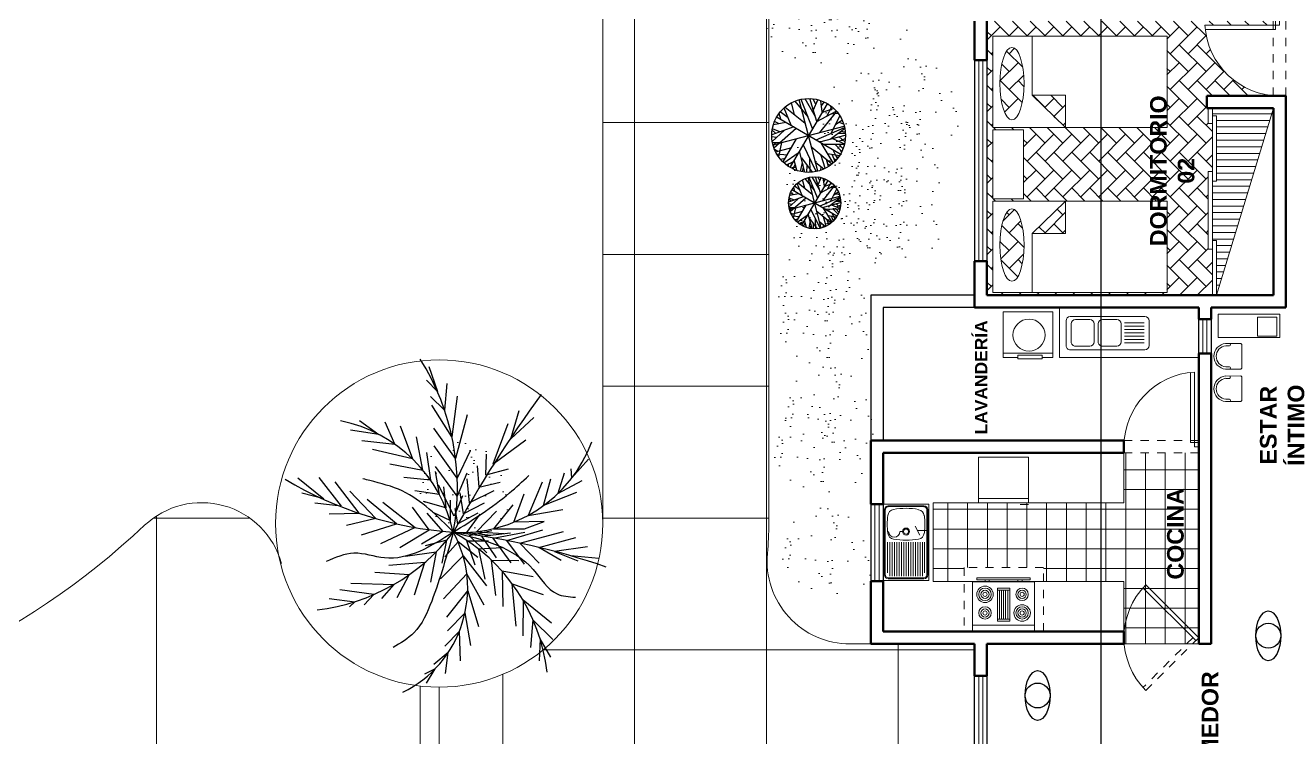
# Model space of a CAD drawing. Header units: millimetres. Extents: x 287 to 445, y 520 to 576.
# Drawn here: x 345.69 to 360.89, y 546.63 to 555.21 of the extents above; entities that cross this region are included whole.
import ezdxf

# ---------------------------------------------------------------- set-up
doc = ezdxf.new("R2010")
doc.units = ezdxf.units.MM
doc.header["$LTSCALE"] = 0.015
doc.linetypes.add('DASHED2', pattern=[9.525, 6.35, -3.175])
doc.layers.add('01 Corte', color=10, linetype='Continuous')
doc.layers.add('puntos alameda', color=94, linetype='Continuous')
for name, color, linetype, lineweight in [('Muebles', 11, 'Continuous', 20), ('Muros', 41, 'Continuous', 60), ('Muros Bajos', 20, 'Continuous', 30), ('pasto', 56, 'Continuous', 5), ('PISOS', 7, 'Continuous', 18), ('Proyecciones', 46, 'Continuous', 0), ('Puertas', 31, 'Continuous', 20), ('Texto', 133, 'Continuous', 20), ('Texturas', 38, 'Continuous', 0), ('Ventanas', 130, 'Continuous', 20), ('vereda', 31, 'Continuous', 13)]:
    doc.layers.add(name, color=color, linetype=linetype, lineweight=lineweight)

# ---------------------------------------------------------------- blocks, each defined once
blk = doc.blocks.new('lavaplatos')
at = {"layer": 'Muebles'}
for p, q in [((423.153, 544.413), (423.703, 544.413)), ((423.153, 543.495), (423.153, 544.413)), ((423.212, 544.394), (423.644, 544.394)), ((423.703, 544.413), (423.703, 543.495)), ((423.167, 543.559), (423.167, 544.349)), ((423.178, 543.559), (423.178, 544.349)), ((423.212, 544.383), (423.644, 544.383)), ((423.428, 544.383), (423.461, 544.383)), ((423.678, 544.349), (423.678, 543.559)), ((423.689, 544.349), (423.689, 543.559)), ((423.703, 544.341), (423.703, 543.641)), ((423.703, 544.341), (423.703, 543.641)), ((423.703, 544.341), (423.703, 543.641)), ((423.153, 544.11), (423.153, 544.055)), ((423.592, 544.041), (423.537, 544.147)), ((423.678, 544.094), (423.564, 544.094)), ((423.203, 543.956), (423.203, 543.588)), ((423.231, 543.956), (423.231, 543.546)), ((423.259, 543.956), (423.259, 543.546)), ((423.287, 543.956), (423.287, 543.546)), ((423.316, 543.956), (423.316, 543.546)), ((423.344, 543.956), (423.344, 543.546)), ((423.385, 544.083), (423.355, 544.083)), ((423.372, 543.956), (423.372, 543.546)), ((423.4, 543.956), (423.4, 543.546)), ((423.428, 543.956), (423.428, 543.546)), ((423.456, 543.956), (423.456, 543.546)), ((423.484, 543.956), (423.484, 543.546)), ((423.512, 543.956), (423.512, 543.546)), ((423.54, 543.956), (423.54, 543.546)), ((423.568, 543.956), (423.568, 543.546)), ((423.596, 543.956), (423.596, 543.546)), ((423.624, 543.956), (423.624, 543.546)), ((423.652, 543.956), (423.652, 543.586)), ((423.153, 543.495), (423.703, 543.495)), ((423.212, 543.525), (423.644, 543.525)), ((423.212, 543.514), (423.644, 543.514))]:
    blk.add_line(p, q, dxfattribs=at)
for radius in [0.0427, 0.0427, 0.0309]:
    blk.add_circle((423.428, 544.083), radius, dxfattribs=at)
for centre, radius, start, end in [((423.212, 544.349), 0.0449, 90, 180), ((423.644, 544.349), 0.0449, 0, 90), ((423.212, 544.349), 0.0337, 90, 180), ((424.043, 544.171), 0.842, 172.77, 187.23), ((423.291, 544.266), 0.0842, 100.3812, 172.77), ((423.428, 543.521), 0.842, 79.6188, 100.3812), ((423.564, 544.263), 0.0842, 7.23, 79.6188), ((423.644, 544.349), 0.0337, 0, 90), ((422.813, 544.171), 0.842, 352.77, 7.23), ((423.291, 544.075), 0.0842, 187.23, 259.6188), ((423.286, 544.083), 0.0681, 180.4616, 359.5384), ((423.428, 544.821), 0.842, 259.6188, 280.3812), ((423.564, 544.075), 0.0842, 280.3812, 352.77), ((423.212, 543.559), 0.0449, 180, 270), ((423.212, 543.559), 0.0337, 180, 270), ((423.644, 543.559), 0.0337, 270, 0), ((423.644, 543.559), 0.0449, 270, 0)]:
    blk.add_arc(centre, radius, start, end, dxfattribs=at)
blk = doc.blocks.new('cocina')
at = {"layer": 'Muebles'}
for p, q in [((421.594, 544.645), (421.594, 545.241)), ((421.594, 545.241), (422.339, 545.241)), ((421.594, 545.167), (422.339, 545.167)), ((422.339, 545.241), (422.339, 544.645)), ((421.892, 544.72), (421.892, 545.117)), ((421.892, 545.117), (422.041, 545.117)), ((421.892, 545.092), (422.041, 545.092)), ((421.917, 544.745), (421.917, 545.092)), ((421.942, 545.092), (421.942, 544.745)), ((421.967, 544.745), (421.967, 545.092)), ((421.991, 545.092), (421.991, 544.745)), ((422.016, 544.745), (422.016, 545.092)), ((422.041, 545.117), (422.041, 544.72)), ((422.041, 544.745), (421.892, 544.745)), ((422.041, 544.72), (421.892, 544.72)), ((422.339, 544.645), (421.594, 544.645)), ((421.644, 544.595), (421.644, 544.62)), ((421.644, 544.62), (422.29, 544.62)), ((422.29, 544.595), (421.644, 544.595)), ((421.743, 544.645), (421.743, 544.62)), ((421.793, 544.62), (421.793, 544.645)), ((422.141, 544.62), (422.141, 544.645)), ((422.19, 544.645), (422.19, 544.62)), ((422.29, 544.62), (422.29, 544.595))]:
    blk.add_line(p, q, dxfattribs=at)
for centre, radius in [((421.743, 545.018), 0.0994), ((421.743, 545.018), 0.0745), ((421.743, 545.018), 0.0497), ((421.743, 545.018), 0.0248), ((422.19, 545.018), 0.0745), ((422.19, 545.018), 0.0497), ((422.19, 545.018), 0.0248), ((421.743, 544.794), 0.0745), ((421.743, 544.794), 0.0497), ((422.19, 544.794), 0.0994), ((422.19, 544.794), 0.0745), ((422.19, 544.794), 0.0497), ((421.743, 544.794), 0.0248), ((422.19, 544.794), 0.0248)]:
    blk.add_circle(centre, radius, dxfattribs=at)
blk = doc.blocks.new('refrigeradora')
at = {"layer": 'Muebles'}
for p, q in [((420.11, 549.881), (420.11, 550.481)), ((420.16, 550.481), (420.71, 550.481)), ((420.16, 549.881), (420.16, 550.481)), ((420.66, 550.481), (420.66, 549.881)), ((420.71, 550.481), (420.71, 549.881)), ((420.71, 549.881), (420.16, 549.881)), ((420.73, 549.881), (420.73, 549.981))]:
    blk.add_line(p, q, dxfattribs=at)
blk = doc.blocks.new('persona')
blk.add_circle((422.895, 544.36), 0.15)
blk.add_ellipse((422.895, 544.36), major_axis=(0.3, 0), ratio=0.5)
blk = doc.blocks.new('cama 001')
at = {"layer": 'Muebles'}
for p, q in [((404.394, 530.802), (404.394, 528.702)), ((405.494, 530.802), (404.394, 530.802)), ((405.494, 528.702), (405.494, 530.802)), ((404.394, 529.579), (404.784, 529.176)), ((404.784, 529.579), (404.394, 529.579)), ((404.784, 529.176), (404.784, 529.579)), ((404.784, 529.176), (405.494, 529.176)), ((404.394, 528.702), (405.494, 528.702))]:
    blk.add_line(p, q, dxfattribs=at)
at = {"layer": 'Muebles', "extrusion": (0, 0, -1)}
blk.add_ellipse((404.924, 528.934), major_axis=(0.436, 0), ratio=0.332956, dxfattribs=at)
blk = doc.blocks.new('sila')
at = {"layer": 'Muebles'}
for p, q in [((422.054, 545.478), (421.924, 545.348)), ((422.073, 545.457), (422.042, 545.426)), ((421.924, 545.332), (421.924, 545.348)), ((422.126, 545.13), (421.924, 545.332)), ((422.271, 545.26), (422.142, 545.13)), ((422.251, 545.279), (422.22, 545.248)), ((422.142, 545.13), (422.126, 545.13))]:
    blk.add_line(p, q, dxfattribs=at)
for centre, radius, start, end in [((422.153, 545.359), 0.155, 319.9791, 130.0209), ((422.153, 545.359), 0.127, 320.5027, 129.4973), ((422.032, 545.436), 0.014, 135, 315), ((422.23, 545.238), 0.014, 135, 315)]:
    blk.add_arc(centre, radius, start, end, dxfattribs=at)
blk = doc.blocks.new('lavadora')
at = {"layer": 'Muebles'}
for p, q in [((405.282, 529.162), (405.282, 528.562)), ((405.332, 529.162), (405.332, 528.562)), ((405.882, 529.162), (405.332, 529.162)), ((405.832, 528.562), (405.832, 529.162)), ((405.882, 529.032), (405.882, 529.162)), ((405.882, 528.562), (405.882, 528.739)), ((405.332, 528.562), (405.882, 528.562))]:
    blk.add_line(p, q, dxfattribs=at)
blk.add_lwpolyline([(405.854, 529.032), (405.9, 529.032), (405.9, 528.739), (405.854, 528.739)], close=True, dxfattribs=at)
blk.add_circle((405.613, 528.873), 0.193, dxfattribs=at)
blk = doc.blocks.new('lavanderia')
at = {"layer": 'Muebles'}
for p, q in [((417.476, 540.458), (417.476, 539.558)), ((417.526, 540.508), (417.826, 540.508)), ((417.552, 540.211), (417.552, 540.451)), ((417.592, 540.211), (417.592, 540.451)), ((417.632, 540.211), (417.632, 540.451)), ((417.632, 540.211), (417.632, 540.451)), ((417.672, 540.211), (417.672, 540.451)), ((417.712, 540.211), (417.712, 540.451)), ((417.752, 540.211), (417.752, 540.451)), ((417.752, 540.211), (417.752, 540.451)), ((417.792, 540.211), (417.792, 540.451)), ((417.876, 540.458), (417.876, 539.558)), ((417.562, 540.171), (417.782, 540.171)), ((417.512, 539.946), (417.512, 540.121)), ((417.832, 540.121), (417.832, 539.946)), ((417.562, 539.896), (417.782, 539.896)), ((417.562, 539.846), (417.782, 539.846)), ((417.512, 539.621), (417.512, 539.796)), ((417.832, 539.796), (417.832, 539.621)), ((417.562, 539.571), (417.782, 539.571)), ((417.826, 539.508), (417.526, 539.508))]:
    blk.add_line(p, q, dxfattribs=at)
for centre, start, end in [((417.526, 540.458), 90, 180), ((417.826, 540.458), 360, 90), ((417.562, 540.121), 90, 180), ((417.782, 540.121), 360, 90), ((417.562, 539.946), 180, 270), ((417.562, 539.796), 90, 180), ((417.782, 539.946), 270, 360), ((417.782, 539.796), 0, 90), ((417.526, 539.558), 180, 270), ((417.562, 539.621), 180, 270), ((417.782, 539.621), 270, 0), ((417.826, 539.558), 270, 360)]:
    blk.add_arc(centre, 0.05, start, end, dxfattribs=at)
blk = doc.blocks.new('i')
at = {"layer": 'puntos alameda'}
for points in [[(6835.981, 3374.241), (6835.398, 3373.521), (6835.552, 3374.13)], [(6835.987, 3373.656), (6835.19, 3373.046), (6835.273, 3373.768)], [(6832.641, 3373.377), (6832.552, 3372.668), (6832.406, 3372.816)], [(6834.981, 3373.371), (6835, 3372.54), (6835.865, 3373.21)], [(6832.468, 3372.408), (6832.753, 3372.134), (6832.879, 3373.081)], [(6835.612, 3372.807), (6834.856, 3372.087), (6834.662, 3372.899)], [(6833.062, 3372.776), (6833.031, 3371.583), (6832.641, 3371.927)], [(6837.565, 3372.532), (6837.177, 3372.003), (6837.292, 3372.781)], [(6834.406, 3372.479), (6834.705, 3371.511), (6835.381, 3372.319)], [(6837.415, 3371.413), (6836.5, 3371.068), (6836.763, 3372.171)], [(6837.014, 3372.473), (6836.905, 3371.557), (6837.521, 3371.821)], [(6832.671, 3371.496), (6833.299, 3371.162), (6833.362, 3372.115)], [(6835.301, 3371.888), (6834.601, 3370.996), (6834.149, 3371.95)], [(6832.743, 3371.013), (6833.635, 3370.731), (6833.554, 3371.725)], [(6836.362, 3371.693), (6836.193, 3370.784), (6837.113, 3370.959)], [(6833.814, 3371.262), (6833.927, 3370.416), (6833.091, 3370.574)], [(6834.055, 3371.423), (6834.54, 3370.606), (6835.169, 3371.071)], [(6836.678, 3370.678), (6835.916, 3370.571), (6835.986, 3371.306)], [(6834.999, 3370.672), (6834.496, 3370.226), (6834.145, 3370.822)], [(6835.729, 3370.212), (6835.146, 3370.151), (6835.322, 3370.763)], [(6836.157, 3370.438), (6835.519, 3370.327), (6835.623, 3371.004)], [(6830.299, 3370.685), (6830.7, 3370.44), (6830.549, 3370.737)], [(6830.569, 3370.159), (6831.147, 3370.081), (6830.817, 3370.479)], [(6833.617, 3370.247), (6834.254, 3370.115), (6834.101, 3370.72)], [(6835.357, 3370.023), (6834.794, 3370.024), (6835.008, 3370.48)], [(6836.103, 3369.561), (6835.469, 3369.83), (6836.293, 3370.434)], [(6836.728, 3369.474), (6835.971, 3369.832), (6836.863, 3370.468)], [(6837.724, 3369.557), (6836.509, 3369.875), (6837.355, 3370.475)], [(6838.24, 3369.829), (6837.114, 3369.978), (6837.99, 3370.53)], [(6838.589, 3370.121), (6837.853, 3370.183), (6838.223, 3370.573)], [(6839.056, 3370.617), (6838.362, 3370.38), (6838.681, 3370.684)], [(6830.915, 3369.74), (6831.734, 3369.771), (6831.32, 3370.173)], [(6831.343, 3369.452), (6832.244, 3369.615), (6831.745, 3370.098)], [(6832.121, 3370.122), (6832.85, 3369.542), (6831.871, 3369.24)], [(6832.458, 3369.085), (6833.32, 3369.566), (6832.631, 3370.21)], [(6833.188, 3370.295), (6833.819, 3369.668), (6832.99, 3369.025)], [(6833.774, 3369.263), (6834.206, 3369.808), (6833.795, 3370.17)], [(6835.481, 3369.687), (6834.917, 3369.919), (6835.774, 3370.35)], [(6834.998, 3369.258), (6834.706, 3369.813), (6835.126, 3369.89)], [(6835.566, 3369.757), (6834.98, 3369.663), (6835.282, 3369.075)], [(6833.567, 3369.333), (6834.24, 3369.566), (6834.239, 3368.968)], [(6833.906, 3369.01), (6834.384, 3369.503), (6834.519, 3368.877)], [(6834.969, 3369.208), (6834.469, 3369.574), (6834.393, 3368.904)], [(6835.615, 3368.822), (6835.289, 3369.489), (6835.95, 3369.556)], [(6834.04, 3368.585), (6834.009, 3369.241), (6833.172, 3369.069)], [(6833.769, 3368.748), (6834.365, 3369.149), (6834.455, 3368.36)], [(6835.054, 3368.749), (6834.489, 3369.296), (6834.434, 3368.542)], [(6836.308, 3369.282), (6835.723, 3369.236), (6835.855, 3368.643)], [(6836.218, 3368.424), (6836.052, 3369.037), (6836.633, 3369.025)], [(6832.721, 3368.767), (6833.701, 3368.886), (6833.695, 3368.131)], [(6833.627, 3368.342), (6834.313, 3368.835), (6834.474, 3367.961)], [(6835.228, 3368.293), (6834.57, 3368.829), (6834.571, 3367.967)], [(6837.474, 3368.431), (6836.358, 3368.847), (6837.031, 3367.937)], [(6833.237, 3367.73), (6833.394, 3368.59), (6832.424, 3368.568)], [(6833.59, 3367.968), (6834.244, 3368.457), (6834.537, 3367.459)], [(6837.645, 3367.716), (6837.061, 3368.348), (6837.844, 3368.117)], [(6831.956, 3367.22), (6832.598, 3368.011), (6831.605, 3368.019)], [(6831.876, 3368.201), (6833.046, 3368.307), (6832.755, 3367.453)], [(6833.621, 3367.568), (6834.173, 3368.101), (6834.498, 3366.895)], [(6834.571, 3367.967), (6834.773, 3367.426), (6834.751, 3368.265), (6835.531, 3367.979)], [(6831.504, 3367.19), (6832.055, 3367.735), (6831.284, 3367.804)], [(6835.858, 3367.483), (6834.938, 3367.872), (6835.099, 3366.908)], [(6831.019, 3367.237), (6831.527, 3367.539), (6830.921, 3367.561)], [(6833.695, 3366.952), (6834.054, 3367.572), (6834.328, 3366.546)], [(6835.57, 3366.533), (6835.212, 3367.441), (6835.95, 3367.242)], [(6834.068, 3366.224), (6833.944, 3367.137), (6833.685, 3366.497)], [(6836.104, 3366.873), (6835.546, 3367.044), (6835.904, 3366.371)], [(6833.743, 3365.911), (6833.821, 3366.688)], [(6836.49, 3366.2), (6835.979, 3366.658), (6836.228, 3366.676)]]:
    blk.add_lwpolyline(points, dxfattribs=at)
for centre, radius, start, end in [((6845.114, 3369.143), 10.672, 149.2725, 175.7189), ((6837.864, 3374.365), 5.577, 186.8007, 232.5313), ((6833.609, 3373.876), 4.03, 282.3691, 348.2759), ((6832.926, 3372.746), 3.204, 206.1678, 298.8527), ((6835.697, 3376.513), 6.687, 259.4397, 302.1776), ((6830.032, 3372.38), 5.067, 276.4241, 331.1994), ((6814.481, 3372.25), 20.124, 341.0229, 353.4051), ((6838.322, 3369.721), 3.856, 176.7505, 249.5716), ((6816.597, 3337.663), 36.895, 53.9971, 61.0215)]:
    blk.add_arc(centre, radius, start, end, dxfattribs=at)
for points in [[(6834.472, 3369.939), (6833.762, 3371.844), (6833.893, 3372.69), (6833.66, 3373.458)], [(6834.472, 3369.939), (6835.615, 3371.353), (6835.902, 3372.251), (6835.948, 3372.439)], [(6834.472, 3369.939), (6832.571, 3370.538), (6831.694, 3371.028), (6831.285, 3371.607)], [(6834.472, 3369.939), (6833.439, 3367.726), (6832.769, 3367.07), (6832.677, 3366.563)], [(6834.472, 3369.939), (6835.56, 3368.386), (6836.04, 3367.852)]]:
    blk.add_spline(points, degree=3, dxfattribs=at)
blk = doc.blocks.new('p04')
at = {"layer": 'Proyecciones', "linetype": 'DASHED2'}
for p, q in [((451.095, 543.079), (451.995, 543.079)), ((451.095, 542.929), (451.995, 542.929))]:
    blk.add_line(p, q, dxfattribs=at)
at = {"layer": 'Puertas'}
for p, q in [((451.145, 543.902), (451.145, 543.004)), ((451.195, 543.898), (451.195, 543.054)), ((451.095, 543.054), (451.195, 543.054)), ((451.095, 543.004), (451.145, 543.004))]:
    blk.add_line(p, q, dxfattribs=at)
blk.add_arc((451.095, 543.004), 0.9, 0, 86.8153, dxfattribs=at)
blk = doc.blocks.new('Tree - deciduous plan')
for p, q in [((42, 42), (-42, -42)), ((42, -42), (-42, 42)), ((-40.1797, 44.558), (-36.4825, 43.2038)), ((-37.0107, 47.0408), (-35.25, 35.5298)), ((-32.6092, 50.4264), (-23.2782, 23.5674)), ((-31.2008, 51.1035), (-0.2149, 20.1818)), ((-26.4472, 46.5894), (-26.2712, 53.8116)), ((-22.0458, 42.0753), (-16.5881, 57.6486)), ((-21.1656, 55.8436), (-0.0388, 45.0094)), ((-12.5388, 54.9406), (-7.9613, 59.4546)), ((-12.3627, 32.1443), (-12.5388, 58.7776)), ((-5.3205, 59.6806), (16.5105, 16.7963)), ((2.426, 54.9406), (-1.4472, 59.9056)), ((0, 59.9996), (0, -60)), ((0.4894, 48.6208), (3.6584, 59.6806)), ((18.2711, 35.5298), (5.419, 59.6806)), ((9.8203, 51.5549), (12.8133, 58.5516)), ((19.6795, 19.5047), (16.3344, 57.6486)), ((17.0387, 51.1035), (23.2006, 55.1666)), ((17.7429, 43.6552), (25.4894, 54.2636)), ((31.6513, 50.8778), (30.2429, 30.5643)), ((31.1232, 42.5267), (35.8767, 48.1693)), ((-32.2571, 20.6333), (-59.1937, 9.348)), ((-56.0247, 20.859), (-20.8134, 20.859)), ((-54.7923, 24.4702), (-47.75, 21.0847)), ((-53.2078, 27.4044), (-40.1797, 20.859)), ((-49.8627, 32.8214), (-32.7853, 32.8214)), ((-45.8134, 38.2383), (-40.5318, 33.0471)), ((-43.8768, 36.4326), (-44.405, 40.2696)), ((54.3626, 25.3731), (20.9119, 0.3198)), ((23.3767, 23.3417), (53.3063, 27.4044)), ((36.2288, 25.1474), (48.9049, 35.0784)), ((37.1091, 37.1098), (46.6161, 37.5612)), ((-59.7219, 2.8025), (-12.0106, 12.0565)), ((-58.6656, 12.7336), (-35.9543, 7.5424)), ((-57.081, 17.9248), (-47.0458, 14.7649)), ((-54.6162, -24.7335), (-20.2853, 0.0941)), ((29.3626, -6.6771), (59.4682, 7.091)), ((38.5175, 13.4107), (58.2359, 13.6364)), ((-60, 0), (60, 0)), ((-59.7219, -4.8714), (-54.2641, -6.6771)), ((-45.2853, -0.1316), (-59.0177, -10.0627)), ((-58.4895, -12.3197), (-36.4825, -11.6426)), ((-57.081, -18.4138), (-45.2853, -17.9624)), ((-52.6797, -18.188), (-55.4966, -22.0251)), ((-53.2078, -27.442), (-16.7641, -16.6081)), ((-47.2219, -19.3166), (-50.2148, -26.3135)), ((-19.9331, -20.2194), (-28.5599, -52.721)), ((-14.8275, -15.0282), (-14.6515, -57.6865)), ((-10.074, -10.0627), (-2.5036, -59.7178)), ((-0.0388, -19.0909), (25.8415, -53.8495)), ((9.2922, -9.1598), (59.6443, -2.8401)), ((18.6232, -18.6394), (26.7218, -53.3981)), ((18.7992, -18.6394), (57.3556, -17.2853)), ((26.3697, -18.4138), (58.9401, -9.8369)), ((38.1654, -18.188), (52.426, -29.0219)), ((-38.9472, -29.0219), (-51.4472, -30.6018)), ((-46.5177, -30.1504), (-49.5106, -33.536)), ((-32.4331, -32.4075), (-48.1021, -35.5674)), ((-43.7008, -34.6645), (-46.6937, -37.373)), ((-35.9543, -22.4765), (-44.0529, -40.5329)), ((-24.6867, -37.8244), (-38.7712, -45.7241)), ((-14.6515, -36.2445), (-27.6797, -52.9467)), ((-14.6515, -32.1818), (-3.912, -59.4922)), ((-6.2008, -36.2445), (17.919, -57.0094)), ((22.8485, -36.4702), (35.3485, -48.4326)), ((30.419, -30.1504), (32.3556, -50.0125)), ((31.4753, -31.279), (49.6091, -33.3103)), ((41.5105, -32.6332), (46.088, -38.0501)), ((45.9119, -24.0564), (55.595, -22.2508)), ((-26.2712, -43.9185), (-34.7219, -48.6583)), ((-14.6515, -47.3041), (-25.0388, -54.3009)), ((-21.5177, -45.4984), (-19.9331, -56.1065)), ((-8.4895, -47.5298), (-11.4825, -58.5893)), ((-6.3768, -52.721), (-9.3698, -58.815)), ((8.4119, -53.1724), (3.8344, -59.4922)), ((5.9471, -46.6269), (10.5246, -58.5893)), ((24.7852, -44.8213), (23.0246, -54.978))]:
    blk.add_line(p, q)
blk.add_circle((0, 0), 60)

msp = doc.modelspace()

# ---------------------------------------------------------------- hatches: boundary and pattern name
at = {"layer": 'Muebles'}
h = msp.add_hatch(dxfattribs=at)
h.set_pattern_fill('LINE', color=256, scale=0.025, angle=180, style=0)
h.set_pattern_definition([(7e-15, (-171.35843, 957.05423), (0, 0.079375), [])])
h.paths.add_polyline_path([(360.725, 554.213), (359.99, 554.213), (359.99, 554.124), (360.04, 554.124), (360.04, 553.336), (359.99, 553.336), (359.99, 552.619), (360.04, 552.619), (360.04, 551.963)])
at = {"layer": 'pasto', "ltscale": 0.3}
h = msp.add_hatch(dxfattribs=at)
h.set_pattern_fill('AR-SAND', color=256, scale=0.008, angle=90, style=0)
h.set_pattern_definition([(52.5, (135.496, 571.54196), (0.3915306, -0.01280025), [0, -0.308864, 0, -0.34544, 0, -0.3302]), (82.5, (135.496, 571.54196), (0.5734601, 0.3596186), [0, -0.166624, 0, -0.278384, 0, -0.10668]), (122.5, (135.496, 571.29202), (0.00114975, 0.6327939), [0, -0.1016, 0, -0.36576, 0, -0.47752]), (132.5, (135.496, 571.292), (0.1783435, 0.6108452), [0, -0.0508, 0, -0.239776, 0, -0.27432])])
edge = h.paths.add_edge_path()
edge.add_arc((355.35, 555.606), 0.588, 90, 450, ccw=False)
h = msp.add_hatch(dxfattribs=at)
h.set_pattern_fill('AR-SAND', color=256, scale=0.008, angle=90, style=0)
h.set_pattern_definition([(52.5, (135.93756, 571.32414), (0.3915306, -0.01280025), [0, -0.308864, 0, -0.34544, 0, -0.3302]), (82.5, (135.93756, 571.32414), (0.5734601, 0.3596186), [0, -0.166624, 0, -0.278384, 0, -0.10668]), (122.5, (135.93756, 571.0742), (0.00114975, 0.6327939), [0, -0.1016, 0, -0.36576, 0, -0.47752]), (132.5, (135.93756, 571.0742), (0.1783435, 0.6108452), [0, -0.0508, 0, -0.239776, 0, -0.27432])])
edge = h.paths.add_edge_path()
edge.add_arc((355.792, 555.388), 0.588, 90, 450, ccw=False)
h = msp.add_hatch(dxfattribs=at)
h.set_pattern_fill('AR-SAND', color=256, scale=0.008, angle=90, style=0)
h.set_pattern_definition([(52.5, (135.30044, 571.1503), (0.3915306, -0.01280025), [0, -0.308864, 0, -0.34544, 0, -0.3302]), (82.5, (135.30044, 571.1503), (0.5734601, 0.3596186), [0, -0.166624, 0, -0.278384, 0, -0.10668]), (122.5, (135.30044, 570.90036), (0.00114975, 0.6327939), [0, -0.1016, 0, -0.36576, 0, -0.47752]), (132.5, (135.30044, 570.90036), (0.1783435, 0.6108452), [0, -0.0508, 0, -0.239776, 0, -0.27432])])
edge = h.paths.add_edge_path()
edge.add_arc((355.155, 555.214), 0.588, 90, 450, ccw=False)
h = msp.add_hatch(dxfattribs=at)
h.set_pattern_fill('AR-SAND', color=256, scale=0.008, angle=90, style=0)
h.set_pattern_definition([(52.5, (136.5546, 570.16852), (0.3915306, -0.01280025), [0, -0.308864, 0, -0.34544, 0, -0.3302]), (82.5, (136.5546, 570.1685), (0.5734601, 0.3596186), [0, -0.166624, 0, -0.278384, 0, -0.10668]), (122.5, (136.5546, 569.91858), (0.00114975, 0.6327939), [0, -0.1016, 0, -0.36576, 0, -0.47752]), (132.5, (136.5546, 569.9186), (0.1783435, 0.6108452), [0, -0.0508, 0, -0.239776, 0, -0.27432])])
edge = h.paths.add_edge_path()
edge.add_arc((356.409, 554.233), 0.588, 90, 450, ccw=False)
h = msp.add_hatch(dxfattribs=at)
h.set_pattern_fill('AR-SAND', color=256, scale=0.008, angle=90, style=0)
h.set_pattern_definition([(52.5, (135.98488, 569.9998), (0.3915306, -0.01280025), [0, -0.308864, 0, -0.34544, 0, -0.3302]), (82.5, (135.9849, 569.9998), (0.5734601, 0.3596186), [0, -0.166624, 0, -0.278384, 0, -0.10668]), (122.5, (135.98488, 569.74985), (0.00114975, 0.6327939), [0, -0.1016, 0, -0.36576, 0, -0.47752]), (132.5, (135.9849, 569.74985), (0.1783435, 0.6108452), [0, -0.0508, 0, -0.239776, 0, -0.27432])])
edge = h.paths.add_edge_path()
edge.add_arc((355.839, 554.064), 0.588, 90, 450, ccw=False)
h = msp.add_hatch(dxfattribs=at)
h.set_pattern_fill('AR-SAND', color=256, scale=0.008, angle=90, style=0)
h.set_pattern_definition([(52.5, (136.329, 569.4876), (0.3915306, -0.01280025), [0, -0.308864, 0, -0.34544, 0, -0.3302]), (82.5, (136.329, 569.4876), (0.5734601, 0.3596186), [0, -0.166624, 0, -0.278384, 0, -0.10668]), (122.5, (136.329, 569.23766), (0.00114975, 0.6327939), [0, -0.1016, 0, -0.36576, 0, -0.47752]), (132.5, (136.329, 569.23766), (0.1783435, 0.6108452), [0, -0.0508, 0, -0.239776, 0, -0.27432])])
edge = h.paths.add_edge_path()
edge.add_arc((356.183, 553.552), 0.588, 90, 450, ccw=False)
h = msp.add_hatch(dxfattribs=at)
h.set_pattern_fill('AR-SAND', color=256, scale=0.008, angle=90, style=0)
h.set_pattern_definition([(52.5, (135.5471, 569.27135), (0.3915306, -0.01280025), [0, -0.308864, 0, -0.34544, 0, -0.3302]), (82.5, (135.5471, 569.27135), (0.5734601, 0.3596186), [0, -0.166624, 0, -0.278384, 0, -0.10668]), (122.5, (135.5471, 569.0214), (0.00114975, 0.6327939), [0, -0.1016, 0, -0.36576, 0, -0.47752]), (132.5, (135.5471, 569.0214), (0.1783435, 0.6108452), [0, -0.0508, 0, -0.239776, 0, -0.27432])])
edge = h.paths.add_edge_path()
edge.add_arc((355.402, 553.335), 0.588, 90, 450, ccw=False)
h = msp.add_hatch(dxfattribs=at)
h.set_pattern_fill('AR-SAND', color=256, scale=0.008, angle=90, style=0)
h.set_pattern_definition([(52.5, (135.95878, 568.79637), (0.3915306, -0.01280025), [0, -0.308864, 0, -0.34544, 0, -0.3302]), (82.5, (135.9588, 568.79637), (0.5734601, 0.3596186), [0, -0.166624, 0, -0.278384, 0, -0.10668]), (122.5, (135.95878, 568.54643), (0.00114975, 0.6327939), [0, -0.1016, 0, -0.36576, 0, -0.47752]), (132.5, (135.9588, 568.54643), (0.1783435, 0.6108452), [0, -0.0508, 0, -0.239776, 0, -0.27432])])
edge = h.paths.add_edge_path()
edge.add_arc((355.813, 552.86), 0.588, 90, 450, ccw=False)
h = msp.add_hatch(dxfattribs=at)
h.set_pattern_fill('AR-SAND', color=256, scale=0.008, angle=90, style=0)
h.set_pattern_definition([(52.5, (136.31806, 568.8079), (0.3915306, -0.01280025), [0, -0.308864, 0, -0.34544, 0, -0.3302]), (82.5, (136.31806, 568.8079), (0.5734601, 0.3596186), [0, -0.166624, 0, -0.278384, 0, -0.10668]), (122.5, (136.31806, 568.55798), (0.00114975, 0.6327939), [0, -0.1016, 0, -0.36576, 0, -0.47752]), (132.5, (136.31806, 568.558), (0.1783435, 0.6108452), [0, -0.0508, 0, -0.239776, 0, -0.27432])])
edge = h.paths.add_edge_path()
edge.add_arc((356.173, 552.872), 0.588, 90, 450, ccw=False)
h = msp.add_hatch(dxfattribs=at)
h.set_pattern_fill('AR-SAND', color=256, scale=0.008, angle=90, style=0)
h.set_pattern_definition([(52.5, (135.6312, 568.63125), (0.3915306, -0.01280025), [0, -0.308864, 0, -0.34544, 0, -0.3302]), (82.5, (135.6312, 568.63125), (0.5734601, 0.3596186), [0, -0.166624, 0, -0.278384, 0, -0.10668]), (122.5, (135.6312, 568.38132), (0.00114975, 0.6327939), [0, -0.1016, 0, -0.36576, 0, -0.47752]), (132.5, (135.6312, 568.3813), (0.1783435, 0.6108452), [0, -0.0508, 0, -0.239776, 0, -0.27432])])
edge = h.paths.add_edge_path()
edge.add_arc((355.486, 552.695), 0.588, 90, 450, ccw=False)
h = msp.add_hatch(dxfattribs=at)
h.set_pattern_fill('AR-SAND', color=256, scale=0.008, angle=90, style=0)
h.set_pattern_definition([(52.5, (135.44623, 567.91783), (0.3915306, -0.01280025), [0, -0.308864, 0, -0.34544, 0, -0.3302]), (82.5, (135.44623, 567.91783), (0.5734601, 0.3596186), [0, -0.166624, 0, -0.278384, 0, -0.10668]), (122.5, (135.44623, 567.6679), (0.00114975, 0.6327939), [0, -0.1016, 0, -0.36576, 0, -0.47752]), (132.5, (135.44623, 567.6679), (0.1783435, 0.6108452), [0, -0.0508, 0, -0.239776, 0, -0.27432])])
edge = h.paths.add_edge_path()
edge.add_arc((355.301, 551.982), 0.588, 90, 450, ccw=False)
h = msp.add_hatch(dxfattribs=at)
h.set_pattern_fill('AR-SAND', color=256, scale=0.008, angle=90, style=0)
h.set_pattern_definition([(52.5, (135.47155, 567.47846), (0.3915306, -0.01280025), [0, -0.308864, 0, -0.34544, 0, -0.3302]), (82.5, (135.47155, 567.47846), (0.5734601, 0.3596186), [0, -0.166624, 0, -0.278384, 0, -0.10668]), (122.5, (135.47155, 567.22852), (0.00114975, 0.6327939), [0, -0.1016, 0, -0.36576, 0, -0.47752]), (132.5, (135.47155, 567.2285), (0.1783435, 0.6108452), [0, -0.0508, 0, -0.239776, 0, -0.27432])])
edge = h.paths.add_edge_path()
edge.add_arc((355.326, 551.543), 0.588, 90, 450, ccw=False)
h = msp.add_hatch(dxfattribs=at)
h.set_pattern_fill('AR-SAND', color=256, scale=0.008, angle=90, style=0)
h.set_pattern_definition([(52.5, (135.52928, 566.45884), (0.3915306, -0.01280025), [0, -0.308864, 0, -0.34544, 0, -0.3302]), (82.5, (135.5293, 566.45884), (0.5734601, 0.3596186), [0, -0.166624, 0, -0.278384, 0, -0.10668]), (122.5, (135.52928, 566.2089), (0.00114975, 0.6327939), [0, -0.1016, 0, -0.36576, 0, -0.47752]), (132.5, (135.5293, 566.2089), (0.1783435, 0.6108452), [0, -0.0508, 0, -0.239776, 0, -0.27432])])
edge = h.paths.add_edge_path()
edge.add_arc((355.384, 550.523), 0.588, 90, 450, ccw=False)
h = msp.add_hatch(dxfattribs=at)
h.set_pattern_fill('AR-SAND', color=256, scale=0.008, angle=90, style=0)
h.set_pattern_definition([(52.5, (135.39822, 565.98524), (0.3915306, -0.01280025), [0, -0.308864, 0, -0.34544, 0, -0.3302]), (82.5, (135.3982, 565.98524), (0.5734601, 0.3596186), [0, -0.166624, 0, -0.278384, 0, -0.10668]), (122.5, (135.3982, 565.7353), (0.00114975, 0.6327939), [0, -0.1016, 0, -0.36576, 0, -0.47752]), (132.5, (135.3982, 565.7353), (0.1783435, 0.6108452), [0, -0.0508, 0, -0.239776, 0, -0.27432])])
edge = h.paths.add_edge_path()
edge.add_arc((355.253, 550.049), 0.588, 90, 450, ccw=False)
h = msp.add_hatch(dxfattribs=at)
h.set_pattern_fill('AR-SAND', color=256, scale=0.008, angle=90, style=0)
h.set_pattern_definition([(52.5, (131.12914, 565.54974), (0.3915306, -0.01280025), [0, -0.308864, 0, -0.34544, 0, -0.3302]), (82.5, (131.12914, 565.54974), (0.5734601, 0.3596186), [0, -0.166624, 0, -0.278384, 0, -0.10668]), (122.5, (131.12914, 565.2998), (0.00114975, 0.6327939), [0, -0.1016, 0, -0.36576, 0, -0.47752]), (132.5, (131.12914, 565.2998), (0.1783435, 0.6108452), [0, -0.0508, 0, -0.239776, 0, -0.27432])])
edge = h.paths.add_edge_path()
edge.add_arc((350.984, 549.614), 0.588, 90, 450, ccw=False)
h = msp.add_hatch(dxfattribs=at)
h.set_pattern_fill('AR-SAND', color=256, scale=0.008, angle=90, style=0)
h.set_pattern_definition([(52.5, (135.496, 564.7613), (0.3915306, -0.01280025), [0, -0.308864, 0, -0.34544, 0, -0.3302]), (82.5, (135.496, 564.7613), (0.5734601, 0.3596186), [0, -0.166624, 0, -0.278384, 0, -0.10668]), (122.5, (135.496, 564.51136), (0.00114975, 0.6327939), [0, -0.1016, 0, -0.36576, 0, -0.47752]), (132.5, (135.496, 564.51136), (0.1783435, 0.6108452), [0, -0.0508, 0, -0.239776, 0, -0.27432])])
edge = h.paths.add_edge_path()
edge.add_arc((355.35, 548.825), 0.588, 90, 450, ccw=False)
at = {"layer": 'PISOS'}
h = msp.add_hatch(dxfattribs=at)
h.set_pattern_fill('NET', color=256, scale=0.5, angle=90, style=0)
h.set_pattern_definition([(90, (-204.1842, 203.2016), (1.5875, 1e-16), []), (7e-15, (-204.1842, 203.2016), (2e-16, -1.5875), [])])
h.paths.add_polyline_path([(354.646, 555.788), (354.646, 549.213, -0.022651), (354.629, 548.854, 0.441003), (355.625, 547.763), (355.875, 547.763), (356.025, 547.763), (357.125, 547.763), (357.125, 547.378), (357.125, 544.688), (356.249, 544.688, 0.632615), (353.188, 546.139, -0.173054), (350.675, 545.242), (350.675, 547.242, 0.414214), (352.646, 549.213), (352.646, 555.936)])
h = msp.add_hatch(dxfattribs=at)
h.set_pattern_fill('NET', color=256, style=0)
h.set_pattern_definition([(180, (667.9433, 0), (0, 3.175), []), (90, (667.9433, 0), (3.175, 2e-16), [])])
h.paths.add_polyline_path([(336.932, 543.359, 0.091632), (336.254, 547.947, 0.332506), (347.127, 549.192, -0.526757), (348.739, 548.842, 0.359856), (350.675, 547.242), (350.675, 545.242, -0.081212), (349.41, 545.448, 0.554141), (348.1, 544.372, -0.064656), (348.1, 542.054, 0.554141), (349.41, 540.977, -0.081212), (350.675, 541.184), (350.675, 539.184, 0.336599), (348.776, 537.742, -0.564204), (347.127, 537.284, 0.407921), (334.346, 537.045, 0.196864)])
at = {"layer": 'Texturas'}
h = msp.add_hatch(dxfattribs=at)
h.set_pattern_fill('AR-HBONE', color=256, scale=0.0015, angle=90, style=0)
h.set_pattern_definition([(45, (-171.35843, 129.42132), (0.215526147, 3e-17), [0.4572, -0.1524]), (315, (-171.25067, 129.52908), (0.215526147, 3e-17), [0.4572, -0.1524])])
h.paths.add_polyline_path([(360.725, 555.263), (360.725, 555.213), (359.901, 555.213, 0.374059), (360.725, 554.366), (360.725, 554.363), (359.925, 554.363), (359.925, 554.213), (359.94, 554.213), (359.94, 554.028), (359.99, 554.028), (359.99, 553.451), (359.94, 553.451), (359.94, 552.518), (359.99, 552.518), (359.99, 551.963), (357.275, 551.963), (357.275, 552.374), (357.275, 554.794), (357.275, 555.263)])
h.paths.add_polyline_path([(357.343, 553.096), (357.343, 551.996), (359.443, 551.996), (359.443, 553.096)], flags=16)
h.paths.add_polyline_path([(359.443, 553.981), (359.443, 555.081), (357.343, 555.081), (357.343, 553.981)], flags=16)
h.paths.add_polyline_path([(358.221, 553.096), (357.817, 552.706), (358.221, 552.706)], flags=0)
h.paths.add_polyline_path([(358.221, 553.981), (358.221, 554.37), (357.817, 554.37)], flags=16)
h.paths.add_polyline_path([(357.716, 553.952), (357.344, 553.952), (357.344, 553.123), (357.716, 553.123)], flags=16)
edge = h.paths.add_edge_path(flags=0)
edge.add_ellipse((357.576, 552.566), major_axis=(0, 0.436), ratio=0.332956, start_angle=0, end_angle=360, ccw=False)
edge = h.paths.add_edge_path(flags=0)
edge.add_ellipse((357.576, 554.51), major_axis=(0, -0.436), ratio=0.332956, start_angle=0, end_angle=360)
h.paths.add_polyline_path([(359.801, 552.543), (359.801, 554.377), (359.243, 554.377), (359.243, 552.543)], flags=24)
h = msp.add_hatch(dxfattribs=at)
h.set_pattern_fill('NET,_O', color=256, scale=0.075, angle=90)
h.set_pattern_definition([(270, (-171.35843, 957.05423), (0.238125, 1e-17), []), (7e-15, (-171.35843, 957.05423), (0, 0.238125), [])])
h.paths.add_polyline_path([(358.925, 548.513), (358.925, 547.913), (358.925, 547.763), (359.825, 547.763), (359.825, 550.063), (358.925, 550.063), (358.925, 549.463), (356.625, 549.463), (356.625, 548.513), (356.998, 548.513), (356.998, 548.683), (357.955, 548.683), (357.955, 548.513)])
h.paths.add_polyline_path([(359.672, 549.657), (359.672, 548.52), (359.415, 548.52), (359.415, 549.657)], flags=24)

# ---------------------------------------------------------------- linework, layer by layer
at = {"layer": '01 Corte'}
msp.add_line((358.645, 563.576), (358.645, 522.68), dxfattribs=at)
at = {"layer": 'Muebles'}
for p, q in [((359.94, 554.028), (359.94, 554.213)), ((359.99, 551.963), (359.99, 554.213)), ((360.04, 554.124), (359.99, 554.124)), ((360.04, 551.963), (360.725, 554.213)), ((360.04, 553.336), (360.04, 554.124)), ((359.99, 554.028), (359.94, 554.028)), ((359.94, 552.518), (359.94, 553.451)), ((359.99, 553.451), (359.94, 553.451)), ((360.04, 553.336), (359.99, 553.336)), ((360.04, 552.619), (359.99, 552.619)), ((360.04, 551.963), (360.04, 552.619)), ((359.99, 552.518), (359.94, 552.518)), ((358.149, 551.813), (358.149, 551.213)), ((358.149, 551.213), (359.825, 551.213)), ((358.925, 550.063), (358.925, 549.463)), ((356.625, 549.463), (356.625, 548.513)), ((356.625, 549.463), (358.925, 549.463)), ((356.625, 548.513), (358.925, 548.513)), ((358.925, 548.513), (358.925, 547.913))]:
    msp.add_line(p, q, dxfattribs=at)
for points in [[(357.344, 553.952), (357.344, 553.123), (357.716, 553.123), (357.716, 553.952)], [(360.804, 551.732), (360.804, 551.454), (360.06, 551.454), (360.06, 551.732)], [(360.766, 551.698), (360.766, 551.467), (360.535, 551.467), (360.535, 551.698)]]:
    msp.add_lwpolyline(points, close=True, dxfattribs=at)
at = {"layer": 'Muros'}
for p, q in [((357.125, 555.263), (357.125, 554.794)), ((357.275, 555.263), (357.275, 554.794)), ((357.125, 554.794), (357.275, 554.794)), ((360.725, 554.363), (359.925, 554.363)), ((359.925, 554.363), (359.925, 554.213)), ((360.875, 554.363), (360.725, 554.363)), ((360.875, 554.363), (360.875, 551.813)), ((360.725, 554.213), (359.925, 554.213)), ((360.725, 554.213), (360.725, 551.963)), ((357.125, 552.374), (357.275, 552.374)), ((357.125, 552.374), (357.125, 551.813)), ((357.275, 552.374), (357.275, 551.963)), ((357.275, 551.963), (360.725, 551.963)), ((357.125, 551.813), (359.825, 551.813)), ((359.825, 551.813), (359.825, 551.674)), ((359.975, 551.813), (359.975, 551.674)), ((359.975, 551.813), (360.875, 551.813)), ((359.975, 551.674), (359.825, 551.674)), ((359.825, 551.262), (359.825, 547.763)), ((359.975, 551.262), (359.825, 551.262)), ((359.975, 551.262), (359.975, 547.763)), ((355.875, 550.213), (358.925, 550.213)), ((355.875, 550.213), (355.875, 549.445)), ((358.925, 550.213), (358.925, 550.063)), ((356.025, 550.063), (358.925, 550.063)), ((356.025, 550.063), (356.025, 549.445)), ((355.875, 549.445), (356.025, 549.445)), ((355.875, 548.517), (356.025, 548.517)), ((355.875, 548.517), (355.875, 548.063)), ((356.025, 548.517), (356.025, 548.063)), ((355.875, 548.063), (355.875, 547.913)), ((356.025, 548.063), (356.025, 547.913)), ((355.875, 547.913), (355.875, 547.763)), ((356.025, 547.913), (358.925, 547.913)), ((358.925, 547.913), (358.925, 547.763)), ((355.875, 547.763), (356.025, 547.763)), ((356.025, 547.763), (357.125, 547.763)), ((357.125, 547.763), (357.125, 547.378)), ((357.275, 547.763), (357.275, 547.378)), ((357.275, 547.763), (358.925, 547.763)), ((359.825, 547.763), (359.975, 547.763)), ((357.125, 547.378), (357.275, 547.378))]:
    msp.add_line(p, q, dxfattribs=at)
at = {"layer": 'Muros Bajos'}
for p, q in [((357.125, 554.794), (357.125, 552.374)), ((357.275, 554.794), (357.275, 552.374)), ((356.025, 551.963), (355.875, 551.963)), ((355.875, 551.963), (355.875, 551.813)), ((357.125, 551.963), (356.025, 551.963)), ((355.875, 551.813), (355.875, 550.213)), ((357.125, 551.813), (356.025, 551.813)), ((356.025, 551.813), (356.025, 550.213)), ((359.825, 551.262), (359.825, 551.674)), ((359.975, 551.674), (359.975, 551.262)), ((355.875, 549.445), (355.875, 548.517)), ((356.025, 549.446), (356.025, 548.517)), ((357.125, 544.642), (357.125, 547.378)), ((357.275, 547.378), (357.275, 544.642))]:
    msp.add_line(p, q, dxfattribs=at)
at = {"layer": 'PISOS'}
for p, q in [((352.646, 549.213), (352.646, 563.019)), ((354.646, 549.213), (354.646, 563.019)), ((355.875, 547.763), (355.625, 547.763)), ((350.675, 547.242), (350.675, 545.242))]:
    msp.add_line(p, q, dxfattribs=at)
msp.add_circle((350.675, 549.213), 1.971, dxfattribs=at)
for centre, radius, start, end in [((347.813, 548.464), 1, 15.5873, 133.3147), ((340.858, 555.841), 9.138, 239.7455, 313.3147), ((350.675, 549.213), 3.971, 354.8095, 360), ((355.625, 548.763), 1, 174.8095, 270)]:
    msp.add_arc(centre, radius, start, end, dxfattribs=at)
at = {"layer": 'Proyecciones', "linetype": 'DASHED2'}
for p, q in [((359.825, 550.213), (358.925, 550.213)), ((359.825, 550.063), (358.925, 550.063)), ((359.754, 547.838), (359.154, 547.238)), ((359.825, 547.838), (359.188, 547.202))]:
    msp.add_line(p, q, dxfattribs=at)
msp.add_lwpolyline([(357.955, 547.913), (357.955, 548.683), (356.998, 548.683), (356.998, 547.913)], dxfattribs=at)
at = {"layer": 'Puertas'}
for p, q in [((359.725, 551.032), (359.725, 550.188)), ((359.775, 551.037), (359.775, 550.138)), ((359.825, 550.188), (359.725, 550.188)), ((359.825, 550.138), (359.775, 550.138)), ((359.789, 547.803), (359.154, 548.438)), ((359.825, 547.838), (359.188, 548.474))]:
    msp.add_line(p, q, dxfattribs=at)
for centre, start, end in [((359.825, 550.138), 93.1847, 180), ((359.825, 547.838), 135, 225)]:
    msp.add_arc(centre, 0.9, start, end, dxfattribs=at)
at = {"layer": 'Texturas'}
msp.add_line((359.825, 547.763), (358.925, 547.763), dxfattribs=at)
at = {"layer": 'Ventanas'}
for p, q in [((357.175, 554.794), (357.175, 552.374)), ((357.225, 554.794), (357.225, 552.374)), ((359.875, 551.262), (359.875, 551.674)), ((359.925, 551.674), (359.925, 551.262)), ((355.925, 549.445), (355.925, 548.517)), ((355.975, 549.446), (355.975, 548.517)), ((357.175, 544.642), (357.175, 547.378)), ((357.225, 547.378), (357.225, 544.642))]:
    msp.add_line(p, q, dxfattribs=at)

# ---------------------------------------------------------------- block references
at = {"rotation": 270}
for p in [(-183.696, 970.756), (-186.475, 970.037)]:
    msp.add_blockref('persona', p, dxfattribs=at)
at = {"layer": 'Muebles', "xscale": -1}
for name, p, rotation in [('cama 001', (-171.358, 149.586), 270), ('refrigeradora', (907.655, 970.173), 90)]:
    msp.add_blockref(name, p, dxfattribs=dict(at, rotation=rotation))
at = {"layer": 'Muebles'}
for name, p, rotation in [('cama 001', (-171.358, 957.49), 270), ('lavadora', (-171.092, 957.095), 270), ('lavanderia', (-181.281, 969.181), 270), ('sila', (1044.298, 638.346), 134.9999999999963), ('sila', (1044.298, 637.955), 134.9999999999963), ('cocina', (779.441, 1093.154), 180)]:
    msp.add_blockref(name, p, dxfattribs=dict(at, rotation=rotation))
msp.add_blockref('lavaplatos', (-67.128, 5.033), dxfattribs=at)
at = {"layer": 'Puertas', "xscale": -1, "rotation": 90}
msp.add_blockref('p04', (903.803, 1006.358), dxfattribs=at)
at = {"layer": 'puntos alameda', "color": 7, "linetype": 'ByBlock', "lineweight": 0}
for p, xscale, yscale, zscale, rotation in [((355.126, 553.886), 0.007405634628365269, 0.007405634628365269, 0.007405634628365269, 104.6705850332758), ((355.199, 553.075), 0.00524074937675885, 0.00524074937675885, 0.00524074937675885, 104.6705850334841)]:
    msp.add_blockref('Tree - deciduous plan', p, dxfattribs=dict(at, xscale=xscale, yscale=yscale, zscale=zscale, rotation=rotation))
at = {"layer": 'vereda', "xscale": 0.4354085205814044, "yscale": 0.4354085205814044, "zscale": 0.4354085205814044, "rotation": 90}
msp.add_blockref('i', (1818.146, -2426.68), dxfattribs=at)

# ---------------------------------------------------------------- texts
at = {"layer": 'Texto', "width": 1.0727, "attachment_point": 8, "rotation": 90}
for s, insert, char_height in [('{\\fArial|b1|i0|c0|p34;\\H2x;DORMITORIO 02}', (359.776, 553.46), 0.1), ('{\\fArial|b1|i0|c0|p34;LAVANDERÍA}', (357.279, 550.973), 0.15), ('{\\fArial|b1|i0|c0|p34;\\H2x;ESTAR ÍNTIMO}', (361.1, 550.397), 0.1), ('{\\fArial|b1|i0|c0|p34;\\H2x;COCINA}', (359.647, 549.089), 0.1), ('{\\fArial|b1|i0|c0|p34;\\H2x;COMEDOR}', (360.065, 546.704), 0.1)]:
    msp.add_mtext(s, dxfattribs=dict(at, insert=insert, char_height=char_height))

doc.saveas('drawing.dxf')
